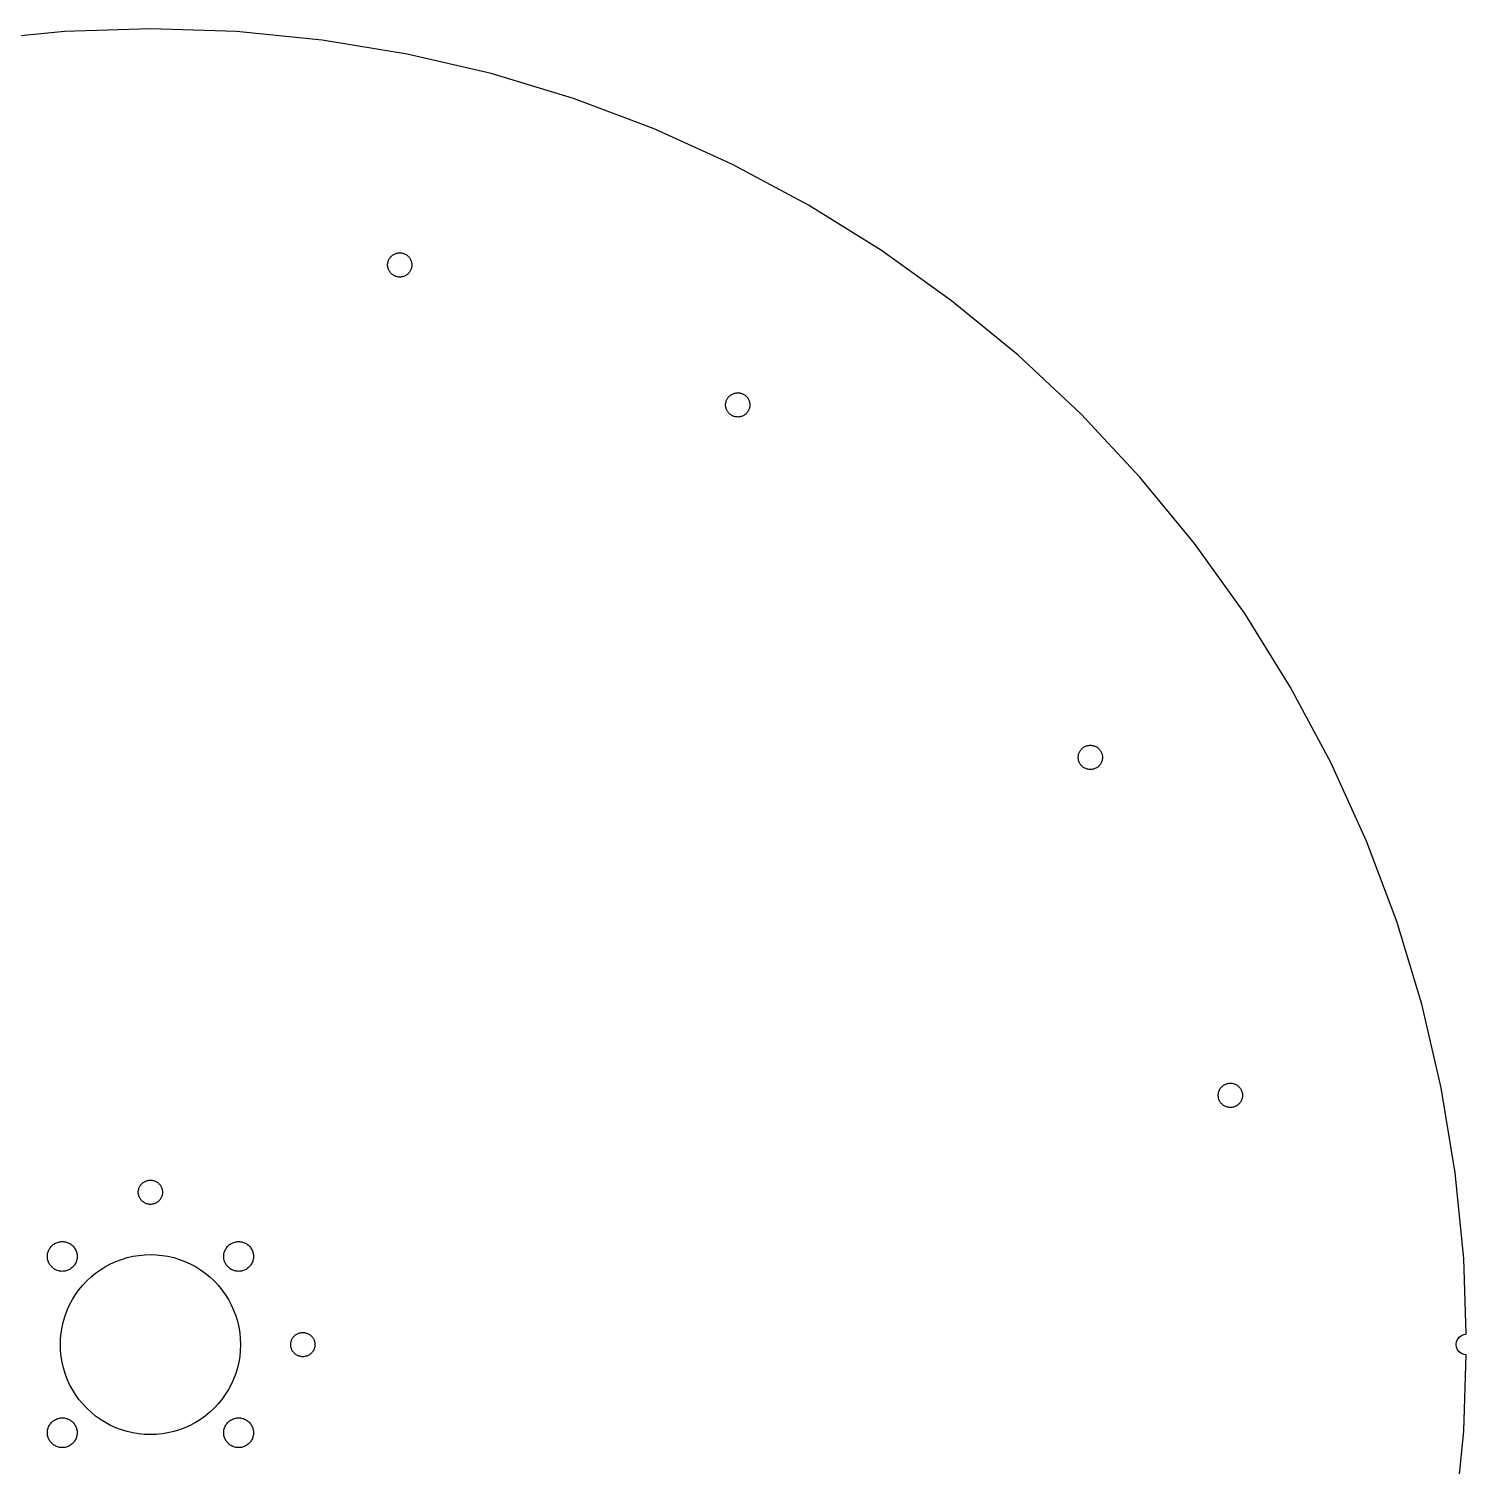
# Model space of a CAD drawing. Header units: metres. Extents: x -190 to 190, y -190 to 190.
# Drawn here: x -17.6 to 190, y -17.6 to 190 of the extents above; entities that cross this region are included whole.
import ezdxf

# ---------------------------------------------------------------- set-up
doc = ezdxf.new("R2010")
doc.units = ezdxf.units.M

msp = doc.modelspace()

# ---------------------------------------------------------------- linework, layer by layer
for p, q in [((-12.4266, 189.593), (-24.8, 188.375)), ((0, 190), (-12.4266, 189.593)), ((12.4266, 189.593), (0, 190)), ((24.8, 188.375), (12.4266, 189.593)), ((37.0672, 186.349), (24.8, 188.375)), ((49.1756, 183.526), (37.0672, 186.349)), ((61.0735, 179.917), (49.1756, 183.526)), ((72.7098, 175.537), (61.0735, 179.917)), ((84.0349, 170.406), (72.7098, 175.537)), ((95, 164.545), (84.0349, 170.406)), ((105.558, 157.979), (95, 164.545)), ((115.665, 150.737), (105.558, 157.979)), ((34.2422, 155.899), (34.2459, 156.014)), ((34.2459, 155.785), (34.2422, 155.899)), ((34.2459, 156.014), (34.2571, 156.128)), ((34.2571, 155.671), (34.2459, 155.785)), ((34.2571, 156.128), (34.2758, 156.241)), ((34.2758, 156.241), (34.3018, 156.352)), ((34.3018, 156.352), (34.335, 156.462)), ((34.335, 156.462), (34.3754, 156.569)), ((34.3754, 156.569), (34.4226, 156.673)), ((34.4226, 156.673), (34.4766, 156.774)), ((34.4766, 156.774), (34.5371, 156.871)), ((34.5371, 156.871), (34.6038, 156.965)), ((34.6038, 156.965), (34.6764, 157.053)), ((34.6764, 157.053), (34.7547, 157.137)), ((34.7547, 157.137), (34.8383, 157.215)), ((34.8383, 157.215), (34.9268, 157.288)), ((34.9268, 157.288), (35.0199, 157.354)), ((35.0199, 157.354), (35.1172, 157.415)), ((35.1172, 157.415), (35.2182, 157.469)), ((35.2182, 157.469), (35.3225, 157.516)), ((35.3225, 157.516), (35.4296, 157.556)), ((35.4296, 157.556), (35.5392, 157.59)), ((35.5392, 157.59), (35.6508, 157.616)), ((35.6508, 157.616), (35.7637, 157.634)), ((35.7637, 157.634), (35.8777, 157.645)), ((35.8777, 157.645), (35.9922, 157.649)), ((35.9922, 157.649), (36.1066, 157.645)), ((36.1066, 157.645), (36.2206, 157.634)), ((36.2206, 157.634), (36.3336, 157.616)), ((36.3336, 157.616), (36.4451, 157.59)), ((36.4451, 157.59), (36.5547, 157.556)), ((36.5547, 157.556), (36.6618, 157.516)), ((36.6618, 157.516), (36.7662, 157.469)), ((36.7662, 157.469), (36.8672, 157.415)), ((36.8672, 157.415), (36.9644, 157.354)), ((36.9644, 157.354), (37.0575, 157.288)), ((37.0575, 157.288), (37.146, 157.215)), ((37.146, 157.215), (37.2296, 157.137)), ((37.2296, 157.137), (37.3079, 157.053)), ((37.3079, 157.053), (37.3805, 156.965)), ((37.3805, 156.965), (37.4472, 156.871)), ((37.4472, 156.871), (37.5077, 156.774)), ((37.5077, 156.774), (37.5617, 156.673)), ((37.5617, 156.673), (37.6089, 156.569)), ((37.6089, 156.569), (37.6493, 156.462)), ((37.6493, 156.462), (37.6825, 156.352)), ((37.6825, 156.352), (37.7085, 156.241)), ((37.7085, 156.241), (37.7272, 156.128)), ((37.7272, 156.128), (37.7384, 156.014)), ((37.7384, 155.785), (37.7272, 155.671)), ((37.7384, 156.014), (37.7422, 155.899)), ((37.7422, 155.899), (37.7384, 155.785)), ((34.2758, 155.558), (34.2571, 155.671)), ((34.3018, 155.446), (34.2758, 155.558)), ((34.335, 155.337), (34.3018, 155.446)), ((34.3754, 155.23), (34.335, 155.337)), ((34.4226, 155.125), (34.3754, 155.23)), ((34.4766, 155.024), (34.4226, 155.125)), ((34.5371, 154.927), (34.4766, 155.024)), ((34.6038, 154.834), (34.5371, 154.927)), ((34.6764, 154.745), (34.6038, 154.834)), ((34.7547, 154.662), (34.6764, 154.745)), ((34.8383, 154.583), (34.7547, 154.662)), ((34.9268, 154.511), (34.8383, 154.583)), ((35.0199, 154.444), (34.9268, 154.511)), ((35.1172, 154.384), (35.0199, 154.444)), ((35.2182, 154.33), (35.1172, 154.384)), ((35.3225, 154.282), (35.2182, 154.33)), ((35.4296, 154.242), (35.3225, 154.282)), ((35.5392, 154.209), (35.4296, 154.242)), ((35.6508, 154.183), (35.5392, 154.209)), ((35.7637, 154.164), (35.6508, 154.183)), ((35.8777, 154.153), (35.7637, 154.164)), ((35.9922, 154.149), (35.8777, 154.153)), ((36.1066, 154.153), (35.9922, 154.149)), ((36.2206, 154.164), (36.1066, 154.153)), ((36.3336, 154.183), (36.2206, 154.164)), ((36.4451, 154.209), (36.3336, 154.183)), ((36.5547, 154.242), (36.4451, 154.209)), ((36.6618, 154.282), (36.5547, 154.242)), ((36.7662, 154.33), (36.6618, 154.282)), ((36.8672, 154.384), (36.7662, 154.33)), ((36.9644, 154.444), (36.8672, 154.384)), ((37.0575, 154.511), (36.9644, 154.444)), ((37.146, 154.583), (37.0575, 154.511)), ((37.2296, 154.662), (37.146, 154.583)), ((37.3079, 154.745), (37.2296, 154.662)), ((37.3805, 154.834), (37.3079, 154.745)), ((37.4472, 154.927), (37.3805, 154.834)), ((37.5077, 155.024), (37.4472, 154.927)), ((37.5617, 155.125), (37.5077, 155.024)), ((37.6089, 155.23), (37.5617, 155.125)), ((37.6493, 155.337), (37.6089, 155.23)), ((37.6825, 155.446), (37.6493, 155.337)), ((37.7085, 155.558), (37.6825, 155.446)), ((37.7272, 155.671), (37.7085, 155.558)), ((125.276, 142.85), (115.665, 150.737)), ((134.35, 134.35), (125.276, 142.85)), ((83.5496, 136.925), (83.6332, 137.003)), ((83.6332, 137.003), (83.7217, 137.076)), ((83.7217, 137.076), (83.8148, 137.143)), ((83.8148, 137.143), (83.9121, 137.203)), ((83.9121, 137.203), (84.0131, 137.257)), ((84.0131, 137.257), (84.1174, 137.304)), ((84.1174, 137.304), (84.2245, 137.345)), ((84.2245, 137.345), (84.3341, 137.378)), ((84.3341, 137.378), (84.4457, 137.404)), ((84.4457, 137.404), (84.5587, 137.423)), ((84.5587, 137.423), (84.6726, 137.434)), ((84.6726, 137.434), (84.7871, 137.438)), ((84.7871, 137.438), (84.9015, 137.434)), ((84.9015, 137.434), (85.0155, 137.423)), ((85.0155, 137.423), (85.1285, 137.404)), ((85.1285, 137.404), (85.24, 137.378)), ((85.24, 137.378), (85.3496, 137.345)), ((85.3496, 137.345), (85.4568, 137.304)), ((85.4568, 137.304), (85.5611, 137.257)), ((85.5611, 137.257), (85.6621, 137.203)), ((85.6621, 137.203), (85.7593, 137.143)), ((85.7593, 137.143), (85.8524, 137.076)), ((85.8524, 137.076), (85.9409, 137.003)), ((85.9409, 137.003), (86.0245, 136.925)), ((83.0371, 135.688), (83.0408, 135.802)), ((83.0408, 135.573), (83.0371, 135.688)), ((83.0408, 135.802), (83.052, 135.916)), ((83.052, 135.459), (83.0408, 135.573)), ((83.052, 135.916), (83.0707, 136.029)), ((83.0707, 135.346), (83.052, 135.459)), ((83.0707, 136.029), (83.0967, 136.141)), ((83.0967, 135.235), (83.0707, 135.346)), ((83.0967, 136.141), (83.1299, 136.25)), ((83.1299, 135.125), (83.0967, 135.235)), ((83.1299, 136.25), (83.1703, 136.357)), ((83.1703, 135.018), (83.1299, 135.125)), ((83.1703, 136.357), (83.2175, 136.462)), ((83.2175, 134.914), (83.1703, 135.018)), ((83.2175, 136.462), (83.2715, 136.563)), ((83.2715, 136.563), (83.332, 136.66)), ((83.332, 136.66), (83.3987, 136.753)), ((83.3987, 136.753), (83.4714, 136.842)), ((83.4714, 136.842), (83.5496, 136.925)), ((86.0245, 136.925), (86.1028, 136.842)), ((86.1028, 136.842), (86.1754, 136.753)), ((86.1754, 136.753), (86.2421, 136.66)), ((86.2421, 136.66), (86.3026, 136.563)), ((86.3026, 136.563), (86.3566, 136.462)), ((86.3566, 136.462), (86.4039, 136.357)), ((86.4039, 135.018), (86.3566, 134.914)), ((86.4039, 136.357), (86.4442, 136.25)), ((86.4442, 135.125), (86.4039, 135.018)), ((86.4442, 136.25), (86.4774, 136.141)), ((86.4774, 135.235), (86.4442, 135.125)), ((86.4774, 136.141), (86.5034, 136.029)), ((86.5034, 135.346), (86.4774, 135.235)), ((86.5034, 136.029), (86.5221, 135.916)), ((86.5221, 135.459), (86.5034, 135.346)), ((86.5221, 135.916), (86.5333, 135.802)), ((86.5333, 135.573), (86.5221, 135.459)), ((86.5333, 135.802), (86.5371, 135.688)), ((86.5371, 135.688), (86.5333, 135.573)), ((83.2715, 134.813), (83.2175, 134.914)), ((83.332, 134.715), (83.2715, 134.813)), ((83.3987, 134.622), (83.332, 134.715)), ((83.4714, 134.534), (83.3987, 134.622)), ((83.5496, 134.45), (83.4714, 134.534)), ((83.6332, 134.372), (83.5496, 134.45)), ((83.7217, 134.299), (83.6332, 134.372)), ((83.8148, 134.233), (83.7217, 134.299)), ((83.9121, 134.172), (83.8148, 134.233)), ((84.0131, 134.118), (83.9121, 134.172)), ((84.1174, 134.071), (84.0131, 134.118)), ((84.2245, 134.031), (84.1174, 134.071)), ((84.3341, 133.997), (84.2245, 134.031)), ((84.4457, 133.971), (84.3341, 133.997)), ((84.5587, 133.953), (84.4457, 133.971)), ((84.6726, 133.941), (84.5587, 133.953)), ((84.7871, 133.938), (84.6726, 133.941)), ((84.9015, 133.941), (84.7871, 133.938)), ((85.0155, 133.953), (84.9015, 133.941)), ((85.1285, 133.971), (85.0155, 133.953)), ((85.24, 133.997), (85.1285, 133.971)), ((85.3496, 134.031), (85.24, 133.997)), ((85.4568, 134.071), (85.3496, 134.031)), ((85.5611, 134.118), (85.4568, 134.071)), ((85.6621, 134.172), (85.5611, 134.118)), ((85.7593, 134.233), (85.6621, 134.172)), ((85.8524, 134.299), (85.7593, 134.233)), ((85.9409, 134.372), (85.8524, 134.299)), ((86.0245, 134.45), (85.9409, 134.372)), ((86.1028, 134.534), (86.0245, 134.45)), ((86.1754, 134.622), (86.1028, 134.534)), ((86.2421, 134.715), (86.1754, 134.622)), ((86.3026, 134.813), (86.2421, 134.715)), ((86.3566, 134.914), (86.3026, 134.813)), ((142.85, 125.276), (134.35, 134.35)), ((150.737, 115.665), (142.85, 125.276)), ((157.979, 105.558), (150.737, 115.665)), ((164.545, 95), (157.979, 105.558)), ((170.406, 84.0349), (164.545, 95)), ((133.953, 85.0155), (133.971, 85.1285)), ((133.971, 85.1285), (133.997, 85.24)), ((133.997, 85.24), (134.031, 85.3496)), ((134.031, 85.3496), (134.071, 85.4568)), ((134.071, 85.4568), (134.118, 85.5611)), ((134.118, 85.5611), (134.172, 85.6621)), ((134.172, 85.6621), (134.233, 85.7593)), ((134.233, 85.7593), (134.299, 85.8524)), ((134.299, 85.8524), (134.372, 85.9409)), ((134.372, 85.9409), (134.45, 86.0245)), ((134.45, 86.0245), (134.534, 86.1028)), ((134.534, 86.1028), (134.622, 86.1754)), ((134.622, 86.1754), (134.715, 86.2421)), ((134.715, 86.2421), (134.813, 86.3026)), ((134.813, 86.3026), (134.914, 86.3566)), ((134.914, 86.3566), (135.018, 86.4039)), ((135.018, 86.4039), (135.125, 86.4442)), ((135.125, 86.4442), (135.235, 86.4774)), ((135.235, 86.4774), (135.346, 86.5034)), ((135.346, 86.5034), (135.459, 86.5221)), ((135.459, 86.5221), (135.573, 86.5333)), ((135.573, 86.5333), (135.688, 86.5371)), ((135.688, 86.5371), (135.802, 86.5333)), ((135.802, 86.5333), (135.916, 86.5221)), ((135.916, 86.5221), (136.029, 86.5034)), ((136.029, 86.5034), (136.141, 86.4774)), ((136.141, 86.4774), (136.25, 86.4442)), ((136.25, 86.4442), (136.357, 86.4039)), ((136.357, 86.4039), (136.462, 86.3566)), ((136.462, 86.3566), (136.563, 86.3026)), ((136.563, 86.3026), (136.66, 86.2421)), ((136.66, 86.2421), (136.753, 86.1754)), ((136.753, 86.1754), (136.842, 86.1028)), ((136.842, 86.1028), (136.925, 86.0245)), ((136.925, 86.0245), (137.003, 85.9409)), ((137.003, 85.9409), (137.076, 85.8524)), ((137.076, 85.8524), (137.143, 85.7593)), ((137.143, 85.7593), (137.203, 85.6621)), ((137.203, 85.6621), (137.257, 85.5611)), ((137.257, 85.5611), (137.304, 85.4568)), ((137.304, 85.4568), (137.345, 85.3496)), ((137.345, 85.3496), (137.378, 85.24)), ((137.378, 85.24), (137.404, 85.1285)), ((137.404, 85.1285), (137.423, 85.0155)), ((133.938, 84.7871), (133.941, 84.9015)), ((133.941, 84.6726), (133.938, 84.7871)), ((133.941, 84.9015), (133.953, 85.0155)), ((133.953, 84.5587), (133.941, 84.6726)), ((133.971, 84.4457), (133.953, 84.5587)), ((133.997, 84.3341), (133.971, 84.4457)), ((134.031, 84.2245), (133.997, 84.3341)), ((134.071, 84.1174), (134.031, 84.2245)), ((134.118, 84.0131), (134.071, 84.1174)), ((134.172, 83.9121), (134.118, 84.0131)), ((134.233, 83.8148), (134.172, 83.9121)), ((134.299, 83.7217), (134.233, 83.8148)), ((134.372, 83.6332), (134.299, 83.7217)), ((134.45, 83.5496), (134.372, 83.6332)), ((134.534, 83.4714), (134.45, 83.5496)), ((134.622, 83.3987), (134.534, 83.4714)), ((134.715, 83.332), (134.622, 83.3987)), ((134.813, 83.2715), (134.715, 83.332)), ((134.914, 83.2175), (134.813, 83.2715)), ((135.018, 83.1703), (134.914, 83.2175)), ((135.125, 83.1299), (135.018, 83.1703)), ((135.235, 83.0967), (135.125, 83.1299)), ((135.346, 83.0707), (135.235, 83.0967)), ((135.459, 83.052), (135.346, 83.0707)), ((135.573, 83.0408), (135.459, 83.052)), ((135.688, 83.0371), (135.573, 83.0408)), ((135.802, 83.0408), (135.688, 83.0371)), ((135.916, 83.052), (135.802, 83.0408)), ((136.029, 83.0707), (135.916, 83.052)), ((136.141, 83.0967), (136.029, 83.0707)), ((136.25, 83.1299), (136.141, 83.0967)), ((136.357, 83.1703), (136.25, 83.1299)), ((136.462, 83.2175), (136.357, 83.1703)), ((136.563, 83.2715), (136.462, 83.2175)), ((136.66, 83.332), (136.563, 83.2715)), ((136.753, 83.3987), (136.66, 83.332)), ((136.842, 83.4714), (136.753, 83.3987)), ((136.925, 83.5496), (136.842, 83.4714)), ((137.003, 83.6332), (136.925, 83.5496)), ((137.076, 83.7217), (137.003, 83.6332)), ((137.143, 83.8148), (137.076, 83.7217)), ((137.203, 83.9121), (137.143, 83.8148)), ((137.257, 84.0131), (137.203, 83.9121)), ((137.304, 84.1174), (137.257, 84.0131)), ((137.345, 84.2245), (137.304, 84.1174)), ((137.378, 84.3341), (137.345, 84.2245)), ((137.404, 84.4457), (137.378, 84.3341)), ((137.423, 84.5587), (137.404, 84.4457)), ((137.423, 85.0155), (137.434, 84.9015)), ((137.434, 84.6726), (137.423, 84.5587)), ((137.434, 84.9015), (137.438, 84.7871)), ((137.438, 84.7871), (137.434, 84.6726)), ((175.537, 72.7098), (170.406, 84.0349)), ((179.917, 61.0735), (175.537, 72.7098)), ((183.526, 49.1756), (179.917, 61.0735)), ((186.349, 37.0672), (183.526, 49.1756)), ((154.745, 37.3079), (154.834, 37.3805)), ((154.834, 37.3805), (154.927, 37.4472)), ((154.927, 37.4472), (155.024, 37.5077)), ((155.024, 37.5077), (155.125, 37.5617)), ((155.125, 37.5617), (155.23, 37.6089)), ((155.23, 37.6089), (155.337, 37.6493)), ((155.337, 37.6493), (155.446, 37.6825)), ((155.446, 37.6825), (155.558, 37.7085)), ((155.558, 37.7085), (155.671, 37.7272)), ((155.671, 37.7272), (155.785, 37.7384)), ((155.785, 37.7384), (155.899, 37.7422)), ((155.899, 37.7422), (156.014, 37.7384)), ((156.014, 37.7384), (156.128, 37.7272)), ((156.128, 37.7272), (156.241, 37.7085)), ((156.241, 37.7085), (156.352, 37.6825)), ((156.352, 37.6825), (156.462, 37.6493)), ((156.462, 37.6493), (156.569, 37.6089)), ((156.569, 37.6089), (156.673, 37.5617)), ((156.673, 37.5617), (156.774, 37.5077)), ((156.774, 37.5077), (156.871, 37.4472)), ((156.871, 37.4472), (156.965, 37.3805)), ((156.965, 37.3805), (157.053, 37.3079)), ((154.149, 35.9922), (154.153, 36.1066)), ((154.153, 35.8777), (154.149, 35.9922)), ((154.153, 36.1066), (154.164, 36.2206)), ((154.164, 35.7637), (154.153, 35.8777)), ((154.164, 36.2206), (154.183, 36.3336)), ((154.183, 35.6508), (154.164, 35.7637)), ((154.183, 36.3336), (154.209, 36.4451)), ((154.209, 35.5392), (154.183, 35.6508)), ((154.209, 36.4451), (154.242, 36.5547)), ((154.242, 35.4296), (154.209, 35.5392)), ((154.242, 36.5547), (154.282, 36.6618)), ((154.282, 35.3225), (154.242, 35.4296)), ((154.282, 36.6618), (154.33, 36.7662)), ((154.33, 35.2182), (154.282, 35.3225)), ((154.33, 36.7662), (154.384, 36.8672)), ((154.384, 36.8672), (154.444, 36.9644)), ((154.444, 36.9644), (154.511, 37.0575)), ((154.511, 37.0575), (154.583, 37.146)), ((154.583, 37.146), (154.662, 37.2296)), ((154.662, 37.2296), (154.745, 37.3079)), ((157.053, 37.3079), (157.137, 37.2296)), ((157.137, 37.2296), (157.215, 37.146)), ((157.215, 37.146), (157.288, 37.0575)), ((157.288, 37.0575), (157.354, 36.9644)), ((157.354, 36.9644), (157.415, 36.8672)), ((157.415, 36.8672), (157.469, 36.7662)), ((157.469, 36.7662), (157.516, 36.6618)), ((157.516, 35.3225), (157.469, 35.2182)), ((157.516, 36.6618), (157.556, 36.5547)), ((157.556, 35.4296), (157.516, 35.3225)), ((157.556, 36.5547), (157.59, 36.4451)), ((157.59, 35.5392), (157.556, 35.4296)), ((157.59, 36.4451), (157.616, 36.3336)), ((157.616, 35.6508), (157.59, 35.5392)), ((157.616, 36.3336), (157.634, 36.2206)), ((157.634, 35.7637), (157.616, 35.6508)), ((157.634, 36.2206), (157.645, 36.1066)), ((157.645, 35.8777), (157.634, 35.7637)), ((157.645, 36.1066), (157.649, 35.9922)), ((157.649, 35.9922), (157.645, 35.8777)), ((188.375, 24.8), (186.349, 37.0672)), ((154.384, 35.1172), (154.33, 35.2182)), ((154.444, 35.0199), (154.384, 35.1172)), ((154.511, 34.9268), (154.444, 35.0199)), ((154.583, 34.8383), (154.511, 34.9268)), ((154.662, 34.7547), (154.583, 34.8383)), ((154.745, 34.6764), (154.662, 34.7547)), ((154.834, 34.6038), (154.745, 34.6764)), ((154.927, 34.5371), (154.834, 34.6038)), ((155.024, 34.4766), (154.927, 34.5371)), ((155.125, 34.4226), (155.024, 34.4766)), ((155.23, 34.3754), (155.125, 34.4226)), ((155.337, 34.335), (155.23, 34.3754)), ((155.446, 34.3018), (155.337, 34.335)), ((155.558, 34.2758), (155.446, 34.3018)), ((155.671, 34.2571), (155.558, 34.2758)), ((155.785, 34.2459), (155.671, 34.2571)), ((155.899, 34.2422), (155.785, 34.2459)), ((156.014, 34.2459), (155.899, 34.2422)), ((156.128, 34.2571), (156.014, 34.2459)), ((156.241, 34.2758), (156.128, 34.2571)), ((156.352, 34.3018), (156.241, 34.2758)), ((156.462, 34.335), (156.352, 34.3018)), ((156.569, 34.3754), (156.462, 34.335)), ((156.673, 34.4226), (156.569, 34.3754)), ((156.774, 34.4766), (156.673, 34.4226)), ((156.871, 34.5371), (156.774, 34.4766)), ((156.965, 34.6038), (156.871, 34.5371)), ((157.053, 34.6764), (156.965, 34.6038)), ((157.137, 34.7547), (157.053, 34.6764)), ((157.215, 34.8383), (157.137, 34.7547)), ((157.288, 34.9268), (157.215, 34.8383)), ((157.354, 35.0199), (157.288, 34.9268)), ((157.415, 35.1172), (157.354, 35.0199)), ((157.469, 35.2182), (157.415, 35.1172)), ((-1.56952, 22.774), (-1.51553, 22.875)), ((-1.51553, 22.875), (-1.45506, 22.9722)), ((-1.45506, 22.9722), (-1.38837, 23.0653)), ((-1.38837, 23.0653), (-1.31572, 23.1539)), ((-1.31572, 23.1539), (-1.23743, 23.2374)), ((-1.23743, 23.2374), (-1.15385, 23.3157)), ((-1.15385, 23.3157), (-1.06532, 23.3884)), ((-1.06532, 23.3884), (-0.972244, 23.4551)), ((-0.972244, 23.4551), (-0.875, 23.5155)), ((-0.875, 23.5155), (-0.774002, 23.5695)), ((-0.774002, 23.5695), (-0.669693, 23.6168)), ((-0.669693, 23.6168), (-0.562515, 23.6571)), ((-0.562515, 23.6571), (-0.452927, 23.6904)), ((-0.452927, 23.6904), (-0.3414, 23.7164)), ((-0.3414, 23.7164), (-0.228409, 23.735)), ((-0.228409, 23.735), (-0.114441, 23.7462)), ((-0.114441, 23.7462), (0, 23.75)), ((0, 23.75), (0.114441, 23.7462)), ((0.114441, 23.7462), (0.228409, 23.735)), ((0.228409, 23.735), (0.3414, 23.7164)), ((0.3414, 23.7164), (0.452927, 23.6904)), ((0.452927, 23.6904), (0.562515, 23.6571)), ((0.562515, 23.6571), (0.669693, 23.6168)), ((0.669693, 23.6168), (0.774002, 23.5695)), ((0.774002, 23.5695), (0.875, 23.5155)), ((0.875, 23.5155), (0.972244, 23.4551)), ((0.972244, 23.4551), (1.06532, 23.3884)), ((1.06532, 23.3884), (1.15385, 23.3157)), ((1.15385, 23.3157), (1.23743, 23.2374)), ((1.23743, 23.2374), (1.31572, 23.1539)), ((1.31572, 23.1539), (1.38837, 23.0653)), ((1.38837, 23.0653), (1.45506, 22.9722)), ((1.45506, 22.9722), (1.51553, 22.875)), ((1.51553, 22.875), (1.56952, 22.774)), ((189.593, 12.4266), (188.375, 24.8)), ((-1.75, 22), (-1.74625, 22.1144)), ((-1.74625, 21.8855), (-1.75, 22)), ((-1.74625, 22.1144), (-1.73502, 22.2284)), ((-1.73502, 21.7716), (-1.74625, 21.8855)), ((-1.73502, 22.2284), (-1.71637, 22.3414)), ((-1.71637, 21.6586), (-1.73502, 21.7716)), ((-1.71637, 22.3414), (-1.69037, 22.4529)), ((-1.69037, 21.5471), (-1.71637, 21.6586)), ((-1.69037, 22.4529), (-1.65712, 22.5625)), ((-1.65712, 21.4375), (-1.69037, 21.5471)), ((-1.65712, 22.5625), (-1.61678, 22.6697)), ((-1.61678, 21.3303), (-1.65712, 21.4375)), ((-1.61678, 22.6697), (-1.56952, 22.774)), ((-1.56952, 21.226), (-1.61678, 21.3303)), ((-1.51553, 21.125), (-1.56952, 21.226)), ((-1.45506, 21.0277), (-1.51553, 21.125)), ((-1.38837, 20.9347), (-1.45506, 21.0277)), ((-1.31572, 20.8461), (-1.38837, 20.9347)), ((-1.23743, 20.7626), (-1.31572, 20.8461)), ((-1.15385, 20.6843), (-1.23743, 20.7626)), ((1.23743, 20.7626), (1.15385, 20.6843)), ((1.31572, 20.8461), (1.23743, 20.7626)), ((1.38837, 20.9347), (1.31572, 20.8461)), ((1.45506, 21.0277), (1.38837, 20.9347)), ((1.51553, 21.125), (1.45506, 21.0277)), ((1.56952, 21.226), (1.51553, 21.125)), ((1.56952, 22.774), (1.61678, 22.6697)), ((1.61678, 21.3303), (1.56952, 21.226)), ((1.61678, 22.6697), (1.65712, 22.5625)), ((1.65712, 21.4375), (1.61678, 21.3303)), ((1.65712, 22.5625), (1.69037, 22.4529)), ((1.69037, 21.5471), (1.65712, 21.4375)), ((1.69037, 22.4529), (1.71637, 22.3414)), ((1.71637, 21.6586), (1.69037, 21.5471)), ((1.71637, 22.3414), (1.73502, 22.2284)), ((1.73502, 21.7716), (1.71637, 21.6586)), ((1.73502, 22.2284), (1.74625, 22.1144)), ((1.74625, 21.8855), (1.73502, 21.7716)), ((1.74625, 22.1144), (1.75, 22)), ((1.75, 22), (1.74625, 21.8855)), ((-1.06532, 20.6116), (-1.15385, 20.6843)), ((-0.972244, 20.5449), (-1.06532, 20.6116)), ((-0.875, 20.4845), (-0.972244, 20.5449)), ((-0.774002, 20.4305), (-0.875, 20.4845)), ((-0.669693, 20.3832), (-0.774002, 20.4305)), ((-0.562515, 20.3429), (-0.669693, 20.3832)), ((-0.452927, 20.3096), (-0.562515, 20.3429)), ((-0.3414, 20.2836), (-0.452927, 20.3096)), ((-0.228409, 20.265), (-0.3414, 20.2836)), ((-0.114441, 20.2537), (-0.228409, 20.265)), ((0, 20.25), (-0.114441, 20.2537)), ((0.114441, 20.2537), (0, 20.25)), ((0.228409, 20.265), (0.114441, 20.2537)), ((0.3414, 20.2836), (0.228409, 20.265)), ((0.452927, 20.3096), (0.3414, 20.2836)), ((0.562515, 20.3429), (0.452927, 20.3096)), ((0.669693, 20.3832), (0.562515, 20.3429)), ((0.774002, 20.4305), (0.669693, 20.3832)), ((0.875, 20.4845), (0.774002, 20.4305)), ((0.972244, 20.5449), (0.875, 20.4845)), ((1.06532, 20.6116), (0.972244, 20.5449)), ((1.15385, 20.6843), (1.06532, 20.6116)), ((-13.9224, 14.5156), (-13.8029, 14.5899)), ((-13.8029, 14.5899), (-13.6788, 14.6562)), ((-13.6788, 14.6562), (-13.5507, 14.7142)), ((-13.5507, 14.7142), (-13.419, 14.7638)), ((-13.419, 14.7638), (-13.2844, 14.8047)), ((-13.2844, 14.8047), (-13.1474, 14.8366)), ((-13.1474, 14.8366), (-13.0085, 14.8595)), ((-13.0085, 14.8595), (-12.8685, 14.8733)), ((-12.8685, 14.8733), (-12.7279, 14.8779)), ((-12.7279, 14.8779), (-12.5873, 14.8733)), ((-12.5873, 14.8733), (-12.4473, 14.8595)), ((-12.4473, 14.8595), (-12.3085, 14.8366)), ((-12.3085, 14.8366), (-12.1714, 14.8047)), ((-12.1714, 14.8047), (-12.0368, 14.7638)), ((-12.0368, 14.7638), (-11.9052, 14.7142)), ((-11.9052, 14.7142), (-11.777, 14.6562)), ((-11.777, 14.6562), (-11.6529, 14.5899)), ((-11.6529, 14.5899), (-11.5334, 14.5156)), ((11.5334, 14.5156), (11.6529, 14.5899)), ((11.6529, 14.5899), (11.777, 14.6562)), ((11.777, 14.6562), (11.9052, 14.7142)), ((11.9052, 14.7142), (12.0368, 14.7638)), ((12.0368, 14.7638), (12.1714, 14.8047)), ((12.1714, 14.8047), (12.3085, 14.8366)), ((12.3085, 14.8366), (12.4473, 14.8595)), ((12.4473, 14.8595), (12.5873, 14.8733)), ((12.5873, 14.8733), (12.7279, 14.8779)), ((12.7279, 14.8779), (12.8685, 14.8733)), ((12.8685, 14.8733), (13.0085, 14.8595)), ((13.0085, 14.8595), (13.1474, 14.8366)), ((13.1474, 14.8366), (13.2844, 14.8047)), ((13.2844, 14.8047), (13.419, 14.7638)), ((13.419, 14.7638), (13.5507, 14.7142)), ((13.5507, 14.7142), (13.6788, 14.6562)), ((13.6788, 14.6562), (13.8029, 14.5899)), ((13.8029, 14.5899), (13.9224, 14.5156)), ((-14.8779, 12.7279), (-14.8733, 12.8685)), ((-14.8733, 12.5873), (-14.8779, 12.7279)), ((-14.8733, 12.8685), (-14.8595, 13.0085)), ((-14.8595, 12.4473), (-14.8733, 12.5873)), ((-14.8595, 13.0085), (-14.8366, 13.1474)), ((-14.8366, 13.1474), (-14.8047, 13.2844)), ((-14.8047, 13.2844), (-14.7638, 13.419)), ((-14.7638, 13.419), (-14.7142, 13.5507)), ((-14.7142, 13.5507), (-14.6562, 13.6788)), ((-14.6562, 13.6788), (-14.5899, 13.8029)), ((-14.5899, 13.8029), (-14.5156, 13.9224)), ((-14.5156, 13.9224), (-14.4336, 14.0368)), ((-14.4336, 14.0368), (-14.3444, 14.1455)), ((-14.3444, 14.1455), (-14.2482, 14.2482)), ((-14.2482, 14.2482), (-14.1455, 14.3444)), ((-14.1455, 14.3444), (-14.0368, 14.4336)), ((-14.0368, 14.4336), (-13.9224, 14.5156)), ((-11.5334, 14.5156), (-11.4191, 14.4336)), ((-11.4191, 14.4336), (-11.3103, 14.3444)), ((-11.3103, 14.3444), (-11.2076, 14.2482)), ((-11.2076, 14.2482), (-11.1115, 14.1455)), ((-11.1115, 14.1455), (-11.0222, 14.0368)), ((-11.0222, 14.0368), (-10.9403, 13.9224)), ((-10.9403, 13.9224), (-10.866, 13.8029)), ((-10.866, 13.8029), (-10.7996, 13.6788)), ((-10.7996, 13.6788), (-10.7416, 13.5507)), ((-10.7416, 13.5507), (-10.692, 13.419)), ((-10.692, 13.419), (-10.6512, 13.2844)), ((-10.6512, 13.2844), (-10.6192, 13.1474)), ((-10.6192, 13.1474), (-10.5963, 13.0085)), ((-10.5963, 13.0085), (-10.5825, 12.8685)), ((-10.5825, 12.5873), (-10.5963, 12.4473)), ((-10.5825, 12.8685), (-10.5779, 12.7279)), ((-10.5779, 12.7279), (-10.5825, 12.5873)), ((-4.17871, 12.3101), (-3.36464, 12.557)), ((-3.36464, 12.557), (-2.53616, 12.7502)), ((-2.53616, 12.7502), (-1.69684, 12.8888)), ((-1.69684, 12.8888), (-0.850235, 12.9722)), ((-0.850235, 12.9722), (0, 13)), ((0, 13), (0.850235, 12.9722)), ((0.850235, 12.9722), (1.69684, 12.8888)), ((1.69684, 12.8888), (2.53616, 12.7502)), ((2.53616, 12.7502), (3.36464, 12.557)), ((3.36464, 12.557), (4.17871, 12.3101)), ((10.5779, 12.7279), (10.5825, 12.8685)), ((10.5825, 12.5873), (10.5779, 12.7279)), ((10.5825, 12.8685), (10.5963, 13.0085)), ((10.5963, 12.4473), (10.5825, 12.5873)), ((10.5963, 13.0085), (10.6192, 13.1474)), ((10.6192, 13.1474), (10.6512, 13.2844)), ((10.6512, 13.2844), (10.692, 13.419)), ((10.692, 13.419), (10.7416, 13.5507)), ((10.7416, 13.5507), (10.7996, 13.6788)), ((10.7996, 13.6788), (10.866, 13.8029)), ((10.866, 13.8029), (10.9403, 13.9224)), ((10.9403, 13.9224), (11.0222, 14.0368)), ((11.0222, 14.0368), (11.1115, 14.1455)), ((11.1115, 14.1455), (11.2076, 14.2482)), ((11.2076, 14.2482), (11.3103, 14.3444)), ((11.3103, 14.3444), (11.4191, 14.4336)), ((11.4191, 14.4336), (11.5334, 14.5156)), ((13.9224, 14.5156), (14.0368, 14.4336)), ((14.0368, 14.4336), (14.1455, 14.3444)), ((14.1455, 14.3444), (14.2482, 14.2482)), ((14.2482, 14.2482), (14.3444, 14.1455)), ((14.3444, 14.1455), (14.4336, 14.0368)), ((14.4336, 14.0368), (14.5156, 13.9224)), ((14.5156, 13.9224), (14.5899, 13.8029)), ((14.5899, 13.8029), (14.6562, 13.6788)), ((14.6562, 13.6788), (14.7142, 13.5507)), ((14.7142, 13.5507), (14.7638, 13.419)), ((14.7638, 13.419), (14.8047, 13.2844)), ((14.8047, 13.2844), (14.8366, 13.1474)), ((14.8366, 13.1474), (14.8595, 13.0085)), ((14.8595, 13.0085), (14.8733, 12.8685)), ((14.8733, 12.5873), (14.8595, 12.4473)), ((14.8733, 12.8685), (14.8779, 12.7279)), ((14.8779, 12.7279), (14.8733, 12.5873)), ((-14.8366, 12.3085), (-14.8595, 12.4473)), ((-14.8047, 12.1714), (-14.8366, 12.3085)), ((-14.7638, 12.0368), (-14.8047, 12.1714)), ((-14.7142, 11.9052), (-14.7638, 12.0368)), ((-14.6562, 11.777), (-14.7142, 11.9052)), ((-14.5899, 11.6529), (-14.6562, 11.777)), ((-14.5156, 11.5334), (-14.5899, 11.6529)), ((-14.4336, 11.4191), (-14.5156, 11.5334)), ((-14.3444, 11.3103), (-14.4336, 11.4191)), ((-14.2482, 11.2076), (-14.3444, 11.3103)), ((-14.1455, 11.1115), (-14.2482, 11.2076)), ((-14.0368, 11.0222), (-14.1455, 11.1115)), ((-13.9224, 10.9403), (-14.0368, 11.0222)), ((-13.8029, 10.866), (-13.9224, 10.9403)), ((-13.6788, 10.7996), (-13.8029, 10.866)), ((-13.5507, 10.7416), (-13.6788, 10.7996)), ((-13.419, 10.692), (-13.5507, 10.7416)), ((-13.2844, 10.6512), (-13.419, 10.692)), ((-13.1474, 10.6192), (-13.2844, 10.6512)), ((-13.0085, 10.5963), (-13.1474, 10.6192)), ((-12.8685, 10.5825), (-13.0085, 10.5963)), ((-12.7279, 10.5779), (-12.8685, 10.5825)), ((-12.5873, 10.5825), (-12.7279, 10.5779)), ((-12.4473, 10.5963), (-12.5873, 10.5825)), ((-12.3085, 10.6192), (-12.4473, 10.5963)), ((-12.1714, 10.6512), (-12.3085, 10.6192)), ((-12.0368, 10.692), (-12.1714, 10.6512)), ((-11.9052, 10.7416), (-12.0368, 10.692)), ((-11.777, 10.7996), (-11.9052, 10.7416)), ((-11.6529, 10.866), (-11.777, 10.7996)), ((-11.5334, 10.9403), (-11.6529, 10.866)), ((-11.4191, 11.0222), (-11.5334, 10.9403)), ((-11.3103, 11.1115), (-11.4191, 11.0222)), ((-11.2076, 11.2076), (-11.3103, 11.1115)), ((-11.1115, 11.3103), (-11.2076, 11.2076)), ((-11.0222, 11.4191), (-11.1115, 11.3103)), ((-10.9403, 11.5334), (-11.0222, 11.4191)), ((-10.866, 11.6529), (-10.9403, 11.5334)), ((-10.7996, 11.777), (-10.866, 11.6529)), ((-10.7416, 11.9052), (-10.7996, 11.777)), ((-10.692, 12.0368), (-10.7416, 11.9052)), ((-10.6512, 12.1714), (-10.692, 12.0368)), ((-10.6192, 12.3085), (-10.6512, 12.1714)), ((-10.5963, 12.4473), (-10.6192, 12.3085)), ((-7.91389, 10.3136), (-7.22241, 10.8091)), ((-7.22241, 10.8091), (-6.5, 11.2583)), ((-6.5, 11.2583), (-5.74974, 11.6593)), ((-5.74974, 11.6593), (-4.97488, 12.0104)), ((-4.97488, 12.0104), (-4.17871, 12.3101)), ((4.17871, 12.3101), (4.97488, 12.0104)), ((4.97488, 12.0104), (5.74974, 11.6593)), ((5.74974, 11.6593), (6.5, 11.2583)), ((6.5, 11.2583), (7.22241, 10.8091)), ((7.22241, 10.8091), (7.91389, 10.3136)), ((10.6192, 12.3085), (10.5963, 12.4473)), ((10.6512, 12.1714), (10.6192, 12.3085)), ((10.692, 12.0368), (10.6512, 12.1714)), ((10.7416, 11.9052), (10.692, 12.0368)), ((10.7996, 11.777), (10.7416, 11.9052)), ((10.866, 11.6529), (10.7996, 11.777)), ((10.9403, 11.5334), (10.866, 11.6529)), ((11.0222, 11.4191), (10.9403, 11.5334)), ((11.1115, 11.3103), (11.0222, 11.4191)), ((11.2076, 11.2076), (11.1115, 11.3103)), ((11.3103, 11.1115), (11.2076, 11.2076)), ((11.4191, 11.0222), (11.3103, 11.1115)), ((11.5334, 10.9403), (11.4191, 11.0222)), ((11.6529, 10.866), (11.5334, 10.9403)), ((11.777, 10.7996), (11.6529, 10.866)), ((11.9052, 10.7416), (11.777, 10.7996)), ((12.0368, 10.692), (11.9052, 10.7416)), ((12.1714, 10.6512), (12.0368, 10.692)), ((12.3085, 10.6192), (12.1714, 10.6512)), ((12.4473, 10.5963), (12.3085, 10.6192)), ((12.5873, 10.5825), (12.4473, 10.5963)), ((12.7279, 10.5779), (12.5873, 10.5825)), ((12.8685, 10.5825), (12.7279, 10.5779)), ((13.0085, 10.5963), (12.8685, 10.5825)), ((13.1474, 10.6192), (13.0085, 10.5963)), ((13.2844, 10.6512), (13.1474, 10.6192)), ((13.419, 10.692), (13.2844, 10.6512)), ((13.5507, 10.7416), (13.419, 10.692)), ((13.6788, 10.7996), (13.5507, 10.7416)), ((13.8029, 10.866), (13.6788, 10.7996)), ((13.9224, 10.9403), (13.8029, 10.866)), ((14.0368, 11.0222), (13.9224, 10.9403)), ((14.1455, 11.1115), (14.0368, 11.0222)), ((14.2482, 11.2076), (14.1455, 11.1115)), ((14.3444, 11.3103), (14.2482, 11.2076)), ((14.4336, 11.4191), (14.3444, 11.3103)), ((14.5156, 11.5334), (14.4336, 11.4191)), ((14.5899, 11.6529), (14.5156, 11.5334)), ((14.6562, 11.777), (14.5899, 11.6529)), ((14.7142, 11.9052), (14.6562, 11.777)), ((14.7638, 12.0368), (14.7142, 11.9052)), ((14.8047, 12.1714), (14.7638, 12.0368)), ((14.8366, 12.3085), (14.8047, 12.1714)), ((14.8595, 12.4473), (14.8366, 12.3085)), ((189.951, 1.49356), (189.593, 12.4266)), ((-10.3136, 7.91389), (-9.77391, 8.57149)), ((-9.77391, 8.57149), (-9.19238, 9.19238)), ((-9.19238, 9.19238), (-8.57149, 9.77391)), ((-8.57149, 9.77391), (-7.91389, 10.3136)), ((7.91389, 10.3136), (8.57149, 9.77391)), ((8.57149, 9.77391), (9.19238, 9.19238)), ((9.19238, 9.19238), (9.77391, 8.57149)), ((9.77391, 8.57149), (10.3136, 7.91389)), ((-11.6593, 5.74974), (-11.2583, 6.5)), ((-11.2583, 6.5), (-10.8091, 7.22241)), ((-10.8091, 7.22241), (-10.3136, 7.91389)), ((10.3136, 7.91389), (10.8091, 7.22241)), ((10.8091, 7.22241), (11.2583, 6.5)), ((11.2583, 6.5), (11.6593, 5.74974)), ((-12.557, 3.36464), (-12.3101, 4.17871)), ((-12.3101, 4.17871), (-12.0104, 4.97488)), ((-12.0104, 4.97488), (-11.6593, 5.74974)), ((11.6593, 5.74974), (12.0104, 4.97488)), ((12.0104, 4.97488), (12.3101, 4.17871)), ((12.3101, 4.17871), (12.557, 3.36464)), ((-12.8888, 1.69684), (-12.7502, 2.53616)), ((-12.7502, 2.53616), (-12.557, 3.36464)), ((12.557, 3.36464), (12.7502, 2.53616)), ((12.7502, 2.53616), (12.8888, 1.69684)), ((-13, 0), (-12.9722, 0.850235)), ((-12.9722, -0.850235), (-13, 0)), ((-12.9722, 0.850235), (-12.8888, 1.69684)), ((12.8888, 1.69684), (12.9722, 0.850235)), ((12.9722, 0.850235), (13, 0)), ((13, 0), (12.9722, -0.850235)), ((20.25, 0), (20.2537, 0.114441)), ((20.2537, -0.114441), (20.25, 0)), ((20.2537, 0.114441), (20.265, 0.228409)), ((20.265, 0.228409), (20.2836, 0.3414)), ((20.2836, 0.3414), (20.3096, 0.452927)), ((20.3096, 0.452927), (20.3429, 0.562515)), ((20.3429, 0.562515), (20.3832, 0.669693)), ((20.3832, 0.669693), (20.4305, 0.774002)), ((20.4305, 0.774002), (20.4845, 0.875)), ((20.4845, 0.875), (20.5449, 0.972244)), ((20.5449, 0.972244), (20.6116, 1.06532)), ((20.6116, 1.06532), (20.6843, 1.15385)), ((20.6843, 1.15385), (20.7626, 1.23743)), ((20.7626, 1.23743), (20.8461, 1.31572)), ((20.8461, 1.31572), (20.9347, 1.38837)), ((20.9347, 1.38837), (21.0277, 1.45506)), ((21.0277, 1.45506), (21.125, 1.51553)), ((21.125, 1.51553), (21.226, 1.56952)), ((21.226, 1.56952), (21.3303, 1.61678)), ((21.3303, 1.61678), (21.4375, 1.65712)), ((21.4375, 1.65712), (21.5471, 1.69037)), ((21.5471, 1.69037), (21.6586, 1.71637)), ((21.6586, 1.71637), (21.7716, 1.73502)), ((21.7716, 1.73502), (21.8855, 1.74625)), ((21.8855, 1.74625), (22, 1.75)), ((22, 1.75), (22.1144, 1.74625)), ((22.1144, 1.74625), (22.2284, 1.73502)), ((22.2284, 1.73502), (22.3414, 1.71637)), ((22.3414, 1.71637), (22.4529, 1.69037)), ((22.4529, 1.69037), (22.5625, 1.65712)), ((22.5625, 1.65712), (22.6697, 1.61678)), ((22.6697, 1.61678), (22.774, 1.56952)), ((22.774, 1.56952), (22.875, 1.51553)), ((22.875, 1.51553), (22.9722, 1.45506)), ((22.9722, 1.45506), (23.0653, 1.38837)), ((23.0653, 1.38837), (23.1539, 1.31572)), ((23.1539, 1.31572), (23.2374, 1.23743)), ((23.2374, 1.23743), (23.3157, 1.15385)), ((23.3157, 1.15385), (23.3884, 1.06532)), ((23.3884, 1.06532), (23.4551, 0.972244)), ((23.4551, 0.972244), (23.5155, 0.875)), ((23.5155, 0.875), (23.5695, 0.774002)), ((23.5695, 0.774002), (23.6168, 0.669693)), ((23.6168, 0.669693), (23.6571, 0.562515)), ((23.6571, 0.562515), (23.6904, 0.452927)), ((23.6904, 0.452927), (23.7164, 0.3414)), ((23.7164, 0.3414), (23.735, 0.228409)), ((23.735, 0.228409), (23.7462, 0.114441)), ((23.7462, 0.114441), (23.75, 0)), ((23.75, 0), (23.7462, -0.114441)), ((188.5, 0), (188.551, 0.388214)), ((188.551, -0.388214), (188.5, 0)), ((188.551, 0.388214), (188.701, 0.75)), ((188.701, 0.75), (188.939, 1.06065)), ((188.939, 1.06065), (189.25, 1.29903)), ((189.25, 1.29903), (189.612, 1.44888)), ((189.612, 1.44888), (189.951, 1.49356)), ((-12.8888, -1.69684), (-12.9722, -0.850235)), ((-12.7502, -2.53616), (-12.8888, -1.69684)), ((12.8888, -1.69684), (12.7502, -2.53616)), ((12.9722, -0.850235), (12.8888, -1.69684)), ((20.265, -0.228409), (20.2537, -0.114441)), ((20.2836, -0.3414), (20.265, -0.228409)), ((20.3096, -0.452927), (20.2836, -0.3414)), ((20.3429, -0.562515), (20.3096, -0.452927)), ((20.3832, -0.669693), (20.3429, -0.562515)), ((20.4305, -0.774002), (20.3832, -0.669693)), ((20.4845, -0.875), (20.4305, -0.774002)), ((20.5449, -0.972244), (20.4845, -0.875)), ((20.6116, -1.06532), (20.5449, -0.972244)), ((20.6843, -1.15385), (20.6116, -1.06532)), ((20.7626, -1.23743), (20.6843, -1.15385)), ((20.8461, -1.31572), (20.7626, -1.23743)), ((20.9347, -1.38837), (20.8461, -1.31572)), ((21.0277, -1.45506), (20.9347, -1.38837)), ((21.125, -1.51553), (21.0277, -1.45506)), ((21.226, -1.56952), (21.125, -1.51553)), ((21.3303, -1.61678), (21.226, -1.56952)), ((21.4375, -1.65712), (21.3303, -1.61678)), ((21.5471, -1.69037), (21.4375, -1.65712)), ((21.6586, -1.71637), (21.5471, -1.69037)), ((21.7716, -1.73502), (21.6586, -1.71637)), ((21.8855, -1.74625), (21.7716, -1.73502)), ((22, -1.75), (21.8855, -1.74625)), ((22.1144, -1.74625), (22, -1.75)), ((22.2284, -1.73502), (22.1144, -1.74625)), ((22.3414, -1.71637), (22.2284, -1.73502)), ((22.4529, -1.69037), (22.3414, -1.71637)), ((22.5625, -1.65712), (22.4529, -1.69037)), ((22.6697, -1.61678), (22.5625, -1.65712)), ((22.774, -1.56952), (22.6697, -1.61678)), ((22.875, -1.51553), (22.774, -1.56952)), ((22.9722, -1.45506), (22.875, -1.51553)), ((23.0653, -1.38837), (22.9722, -1.45506)), ((23.1539, -1.31572), (23.0653, -1.38837)), ((23.2374, -1.23743), (23.1539, -1.31572)), ((23.3157, -1.15385), (23.2374, -1.23743)), ((23.3884, -1.06532), (23.3157, -1.15385)), ((23.4551, -0.972244), (23.3884, -1.06532)), ((23.5155, -0.875), (23.4551, -0.972244)), ((23.5695, -0.774002), (23.5155, -0.875)), ((23.6168, -0.669693), (23.5695, -0.774002)), ((23.6571, -0.562515), (23.6168, -0.669693)), ((23.6904, -0.452927), (23.6571, -0.562515)), ((23.7164, -0.3414), (23.6904, -0.452927)), ((23.735, -0.228409), (23.7164, -0.3414)), ((23.7462, -0.114441), (23.735, -0.228409)), ((188.701, -0.75), (188.551, -0.388214)), ((188.939, -1.06065), (188.701, -0.75)), ((189.25, -1.29903), (188.939, -1.06065)), ((189.612, -1.44888), (189.25, -1.29903)), ((189.593, -12.4266), (189.951, -1.49356)), ((189.951, -1.49356), (189.612, -1.44888)), ((-12.557, -3.36464), (-12.7502, -2.53616)), ((-12.3101, -4.17871), (-12.557, -3.36464)), ((12.557, -3.36464), (12.3101, -4.17871)), ((12.7502, -2.53616), (12.557, -3.36464)), ((-12.0104, -4.97488), (-12.3101, -4.17871)), ((-11.6593, -5.74974), (-12.0104, -4.97488)), ((-11.2583, -6.5), (-11.6593, -5.74974)), ((11.6593, -5.74974), (11.2583, -6.5)), ((12.0104, -4.97488), (11.6593, -5.74974)), ((12.3101, -4.17871), (12.0104, -4.97488)), ((-10.8091, -7.22241), (-11.2583, -6.5)), ((-10.3136, -7.91389), (-10.8091, -7.22241)), ((-9.77391, -8.57149), (-10.3136, -7.91389)), ((10.3136, -7.91389), (9.77391, -8.57149)), ((10.8091, -7.22241), (10.3136, -7.91389)), ((11.2583, -6.5), (10.8091, -7.22241)), ((-9.19238, -9.19238), (-9.77391, -8.57149)), ((-8.57149, -9.77391), (-9.19238, -9.19238)), ((-7.91389, -10.3136), (-8.57149, -9.77391)), ((-7.22241, -10.8091), (-7.91389, -10.3136)), ((7.91389, -10.3136), (7.22241, -10.8091)), ((8.57149, -9.77391), (7.91389, -10.3136)), ((9.19238, -9.19238), (8.57149, -9.77391)), ((9.77391, -8.57149), (9.19238, -9.19238)), ((-14.8733, -12.5873), (-14.8595, -12.4473)), ((-14.8595, -12.4473), (-14.8366, -12.3085)), ((-14.8366, -12.3085), (-14.8047, -12.1714)), ((-14.8047, -12.1714), (-14.7638, -12.0368)), ((-14.7638, -12.0368), (-14.7142, -11.9052)), ((-14.7142, -11.9052), (-14.6562, -11.777)), ((-14.6562, -11.777), (-14.5899, -11.6529)), ((-14.5899, -11.6529), (-14.5156, -11.5334)), ((-14.5156, -11.5334), (-14.4336, -11.4191)), ((-14.4336, -11.4191), (-14.3444, -11.3103)), ((-14.3444, -11.3103), (-14.2482, -11.2076)), ((-14.2482, -11.2076), (-14.1455, -11.1115)), ((-14.1455, -11.1115), (-14.0368, -11.0222)), ((-14.0368, -11.0222), (-13.9224, -10.9403)), ((-13.9224, -10.9403), (-13.8029, -10.866)), ((-13.8029, -10.866), (-13.6788, -10.7996)), ((-13.6788, -10.7996), (-13.5507, -10.7416)), ((-13.5507, -10.7416), (-13.419, -10.692)), ((-13.419, -10.692), (-13.2844, -10.6512)), ((-13.2844, -10.6512), (-13.1474, -10.6192)), ((-13.1474, -10.6192), (-13.0085, -10.5963)), ((-13.0085, -10.5963), (-12.8685, -10.5825)), ((-12.8685, -10.5825), (-12.7279, -10.5779)), ((-12.7279, -10.5779), (-12.5873, -10.5825)), ((-12.5873, -10.5825), (-12.4473, -10.5963)), ((-12.4473, -10.5963), (-12.3085, -10.6192)), ((-12.3085, -10.6192), (-12.1714, -10.6512)), ((-12.1714, -10.6512), (-12.0368, -10.692)), ((-12.0368, -10.692), (-11.9052, -10.7416)), ((-11.9052, -10.7416), (-11.777, -10.7996)), ((-11.777, -10.7996), (-11.6529, -10.866)), ((-11.6529, -10.866), (-11.5334, -10.9403)), ((-11.5334, -10.9403), (-11.4191, -11.0222)), ((-11.4191, -11.0222), (-11.3103, -11.1115)), ((-11.3103, -11.1115), (-11.2076, -11.2076)), ((-11.2076, -11.2076), (-11.1115, -11.3103)), ((-11.1115, -11.3103), (-11.0222, -11.4191)), ((-11.0222, -11.4191), (-10.9403, -11.5334)), ((-10.9403, -11.5334), (-10.866, -11.6529)), ((-10.866, -11.6529), (-10.7996, -11.777)), ((-10.7996, -11.777), (-10.7416, -11.9052)), ((-10.7416, -11.9052), (-10.692, -12.0368)), ((-10.692, -12.0368), (-10.6512, -12.1714)), ((-10.6512, -12.1714), (-10.6192, -12.3085)), ((-10.6192, -12.3085), (-10.5963, -12.4473)), ((-10.5963, -12.4473), (-10.5825, -12.5873)), ((-6.5, -11.2583), (-7.22241, -10.8091)), ((-5.74974, -11.6593), (-6.5, -11.2583)), ((-4.97488, -12.0104), (-5.74974, -11.6593)), ((-4.17871, -12.3101), (-4.97488, -12.0104)), ((-3.36464, -12.557), (-4.17871, -12.3101)), ((4.17871, -12.3101), (3.36464, -12.557)), ((4.97488, -12.0104), (4.17871, -12.3101)), ((5.74974, -11.6593), (4.97488, -12.0104)), ((6.5, -11.2583), (5.74974, -11.6593)), ((7.22241, -10.8091), (6.5, -11.2583)), ((10.5825, -12.5873), (10.5963, -12.4473)), ((10.5963, -12.4473), (10.6192, -12.3085)), ((10.6192, -12.3085), (10.6512, -12.1714)), ((10.6512, -12.1714), (10.692, -12.0368)), ((10.692, -12.0368), (10.7416, -11.9052)), ((10.7416, -11.9052), (10.7996, -11.777)), ((10.7996, -11.777), (10.866, -11.6529)), ((10.866, -11.6529), (10.9403, -11.5334)), ((10.9403, -11.5334), (11.0222, -11.4191)), ((11.0222, -11.4191), (11.1115, -11.3103)), ((11.1115, -11.3103), (11.2076, -11.2076)), ((11.2076, -11.2076), (11.3103, -11.1115)), ((11.3103, -11.1115), (11.4191, -11.0222)), ((11.4191, -11.0222), (11.5334, -10.9403)), ((11.5334, -10.9403), (11.6529, -10.866)), ((11.6529, -10.866), (11.777, -10.7996)), ((11.777, -10.7996), (11.9052, -10.7416)), ((11.9052, -10.7416), (12.0368, -10.692)), ((12.0368, -10.692), (12.1714, -10.6512)), ((12.1714, -10.6512), (12.3085, -10.6192)), ((12.3085, -10.6192), (12.4473, -10.5963)), ((12.4473, -10.5963), (12.5873, -10.5825)), ((12.5873, -10.5825), (12.7279, -10.5779)), ((12.7279, -10.5779), (12.8685, -10.5825)), ((12.8685, -10.5825), (13.0085, -10.5963)), ((13.0085, -10.5963), (13.1474, -10.6192)), ((13.1474, -10.6192), (13.2844, -10.6512)), ((13.2844, -10.6512), (13.419, -10.692)), ((13.419, -10.692), (13.5507, -10.7416)), ((13.5507, -10.7416), (13.6788, -10.7996)), ((13.6788, -10.7996), (13.8029, -10.866)), ((13.8029, -10.866), (13.9224, -10.9403)), ((13.9224, -10.9403), (14.0368, -11.0222)), ((14.0368, -11.0222), (14.1455, -11.1115)), ((14.1455, -11.1115), (14.2482, -11.2076)), ((14.2482, -11.2076), (14.3444, -11.3103)), ((14.3444, -11.3103), (14.4336, -11.4191)), ((14.4336, -11.4191), (14.5156, -11.5334)), ((14.5156, -11.5334), (14.5899, -11.6529)), ((14.5899, -11.6529), (14.6562, -11.777)), ((14.6562, -11.777), (14.7142, -11.9052)), ((14.7142, -11.9052), (14.7638, -12.0368)), ((14.7638, -12.0368), (14.8047, -12.1714)), ((14.8047, -12.1714), (14.8366, -12.3085)), ((14.8366, -12.3085), (14.8595, -12.4473)), ((14.8595, -12.4473), (14.8733, -12.5873)), ((188.375, -24.8), (189.593, -12.4266)), ((-14.8779, -12.7279), (-14.8733, -12.5873)), ((-14.8733, -12.8685), (-14.8779, -12.7279)), ((-14.8595, -13.0085), (-14.8733, -12.8685)), ((-14.8366, -13.1474), (-14.8595, -13.0085)), ((-14.8047, -13.2844), (-14.8366, -13.1474)), ((-14.7638, -13.419), (-14.8047, -13.2844)), ((-14.7142, -13.5507), (-14.7638, -13.419)), ((-14.6562, -13.6788), (-14.7142, -13.5507)), ((-14.5899, -13.8029), (-14.6562, -13.6788)), ((-14.5156, -13.9224), (-14.5899, -13.8029)), ((-14.4336, -14.0368), (-14.5156, -13.9224)), ((-14.3444, -14.1455), (-14.4336, -14.0368)), ((-14.2482, -14.2482), (-14.3444, -14.1455)), ((-14.1455, -14.3444), (-14.2482, -14.2482)), ((-14.0368, -14.4336), (-14.1455, -14.3444)), ((-13.9224, -14.5156), (-14.0368, -14.4336)), ((-13.8029, -14.5899), (-13.9224, -14.5156)), ((-11.5334, -14.5156), (-11.6529, -14.5899)), ((-11.4191, -14.4336), (-11.5334, -14.5156)), ((-11.3103, -14.3444), (-11.4191, -14.4336)), ((-11.2076, -14.2482), (-11.3103, -14.3444)), ((-11.1115, -14.1455), (-11.2076, -14.2482)), ((-11.0222, -14.0368), (-11.1115, -14.1455)), ((-10.9403, -13.9224), (-11.0222, -14.0368)), ((-10.866, -13.8029), (-10.9403, -13.9224)), ((-10.7996, -13.6788), (-10.866, -13.8029)), ((-10.7416, -13.5507), (-10.7996, -13.6788)), ((-10.692, -13.419), (-10.7416, -13.5507)), ((-10.6512, -13.2844), (-10.692, -13.419)), ((-10.6192, -13.1474), (-10.6512, -13.2844)), ((-10.5963, -13.0085), (-10.6192, -13.1474)), ((-10.5825, -12.8685), (-10.5963, -13.0085)), ((-10.5825, -12.5873), (-10.5779, -12.7279)), ((-10.5779, -12.7279), (-10.5825, -12.8685)), ((-2.53616, -12.7502), (-3.36464, -12.557)), ((-1.69684, -12.8888), (-2.53616, -12.7502)), ((-0.850235, -12.9722), (-1.69684, -12.8888)), ((0, -13), (-0.850235, -12.9722)), ((0.850235, -12.9722), (0, -13)), ((1.69684, -12.8888), (0.850235, -12.9722)), ((2.53616, -12.7502), (1.69684, -12.8888)), ((3.36464, -12.557), (2.53616, -12.7502)), ((10.5779, -12.7279), (10.5825, -12.5873)), ((10.5825, -12.8685), (10.5779, -12.7279)), ((10.5963, -13.0085), (10.5825, -12.8685)), ((10.6192, -13.1474), (10.5963, -13.0085)), ((10.6512, -13.2844), (10.6192, -13.1474)), ((10.692, -13.419), (10.6512, -13.2844)), ((10.7416, -13.5507), (10.692, -13.419)), ((10.7996, -13.6788), (10.7416, -13.5507)), ((10.866, -13.8029), (10.7996, -13.6788)), ((10.9403, -13.9224), (10.866, -13.8029)), ((11.0222, -14.0368), (10.9403, -13.9224)), ((11.1115, -14.1455), (11.0222, -14.0368)), ((11.2076, -14.2482), (11.1115, -14.1455)), ((11.3103, -14.3444), (11.2076, -14.2482)), ((11.4191, -14.4336), (11.3103, -14.3444)), ((11.5334, -14.5156), (11.4191, -14.4336)), ((11.6529, -14.5899), (11.5334, -14.5156)), ((13.9224, -14.5156), (13.8029, -14.5899)), ((14.0368, -14.4336), (13.9224, -14.5156)), ((14.1455, -14.3444), (14.0368, -14.4336)), ((14.2482, -14.2482), (14.1455, -14.3444)), ((14.3444, -14.1455), (14.2482, -14.2482)), ((14.4336, -14.0368), (14.3444, -14.1455)), ((14.5156, -13.9224), (14.4336, -14.0368)), ((14.5899, -13.8029), (14.5156, -13.9224)), ((14.6562, -13.6788), (14.5899, -13.8029)), ((14.7142, -13.5507), (14.6562, -13.6788)), ((14.7638, -13.419), (14.7142, -13.5507)), ((14.8047, -13.2844), (14.7638, -13.419)), ((14.8366, -13.1474), (14.8047, -13.2844)), ((14.8595, -13.0085), (14.8366, -13.1474)), ((14.8733, -12.8685), (14.8595, -13.0085)), ((14.8733, -12.5873), (14.8779, -12.7279)), ((14.8779, -12.7279), (14.8733, -12.8685)), ((-13.6788, -14.6562), (-13.8029, -14.5899)), ((-13.5507, -14.7142), (-13.6788, -14.6562)), ((-13.419, -14.7638), (-13.5507, -14.7142)), ((-13.2844, -14.8047), (-13.419, -14.7638)), ((-13.1474, -14.8366), (-13.2844, -14.8047)), ((-13.0085, -14.8595), (-13.1474, -14.8366)), ((-12.8685, -14.8733), (-13.0085, -14.8595)), ((-12.7279, -14.8779), (-12.8685, -14.8733)), ((-12.5873, -14.8733), (-12.7279, -14.8779)), ((-12.4473, -14.8595), (-12.5873, -14.8733)), ((-12.3085, -14.8366), (-12.4473, -14.8595)), ((-12.1714, -14.8047), (-12.3085, -14.8366)), ((-12.0368, -14.7638), (-12.1714, -14.8047)), ((-11.9052, -14.7142), (-12.0368, -14.7638)), ((-11.777, -14.6562), (-11.9052, -14.7142)), ((-11.6529, -14.5899), (-11.777, -14.6562)), ((11.777, -14.6562), (11.6529, -14.5899)), ((11.9052, -14.7142), (11.777, -14.6562)), ((12.0368, -14.7638), (11.9052, -14.7142)), ((12.1714, -14.8047), (12.0368, -14.7638)), ((12.3085, -14.8366), (12.1714, -14.8047)), ((12.4473, -14.8595), (12.3085, -14.8366)), ((12.5873, -14.8733), (12.4473, -14.8595)), ((12.7279, -14.8779), (12.5873, -14.8733)), ((12.8685, -14.8733), (12.7279, -14.8779)), ((13.0085, -14.8595), (12.8685, -14.8733)), ((13.1474, -14.8366), (13.0085, -14.8595)), ((13.2844, -14.8047), (13.1474, -14.8366)), ((13.419, -14.7638), (13.2844, -14.8047)), ((13.5507, -14.7142), (13.419, -14.7638)), ((13.6788, -14.6562), (13.5507, -14.7142)), ((13.8029, -14.5899), (13.6788, -14.6562))]:
    msp.add_line(p, q)

doc.saveas('drawing.dxf')
